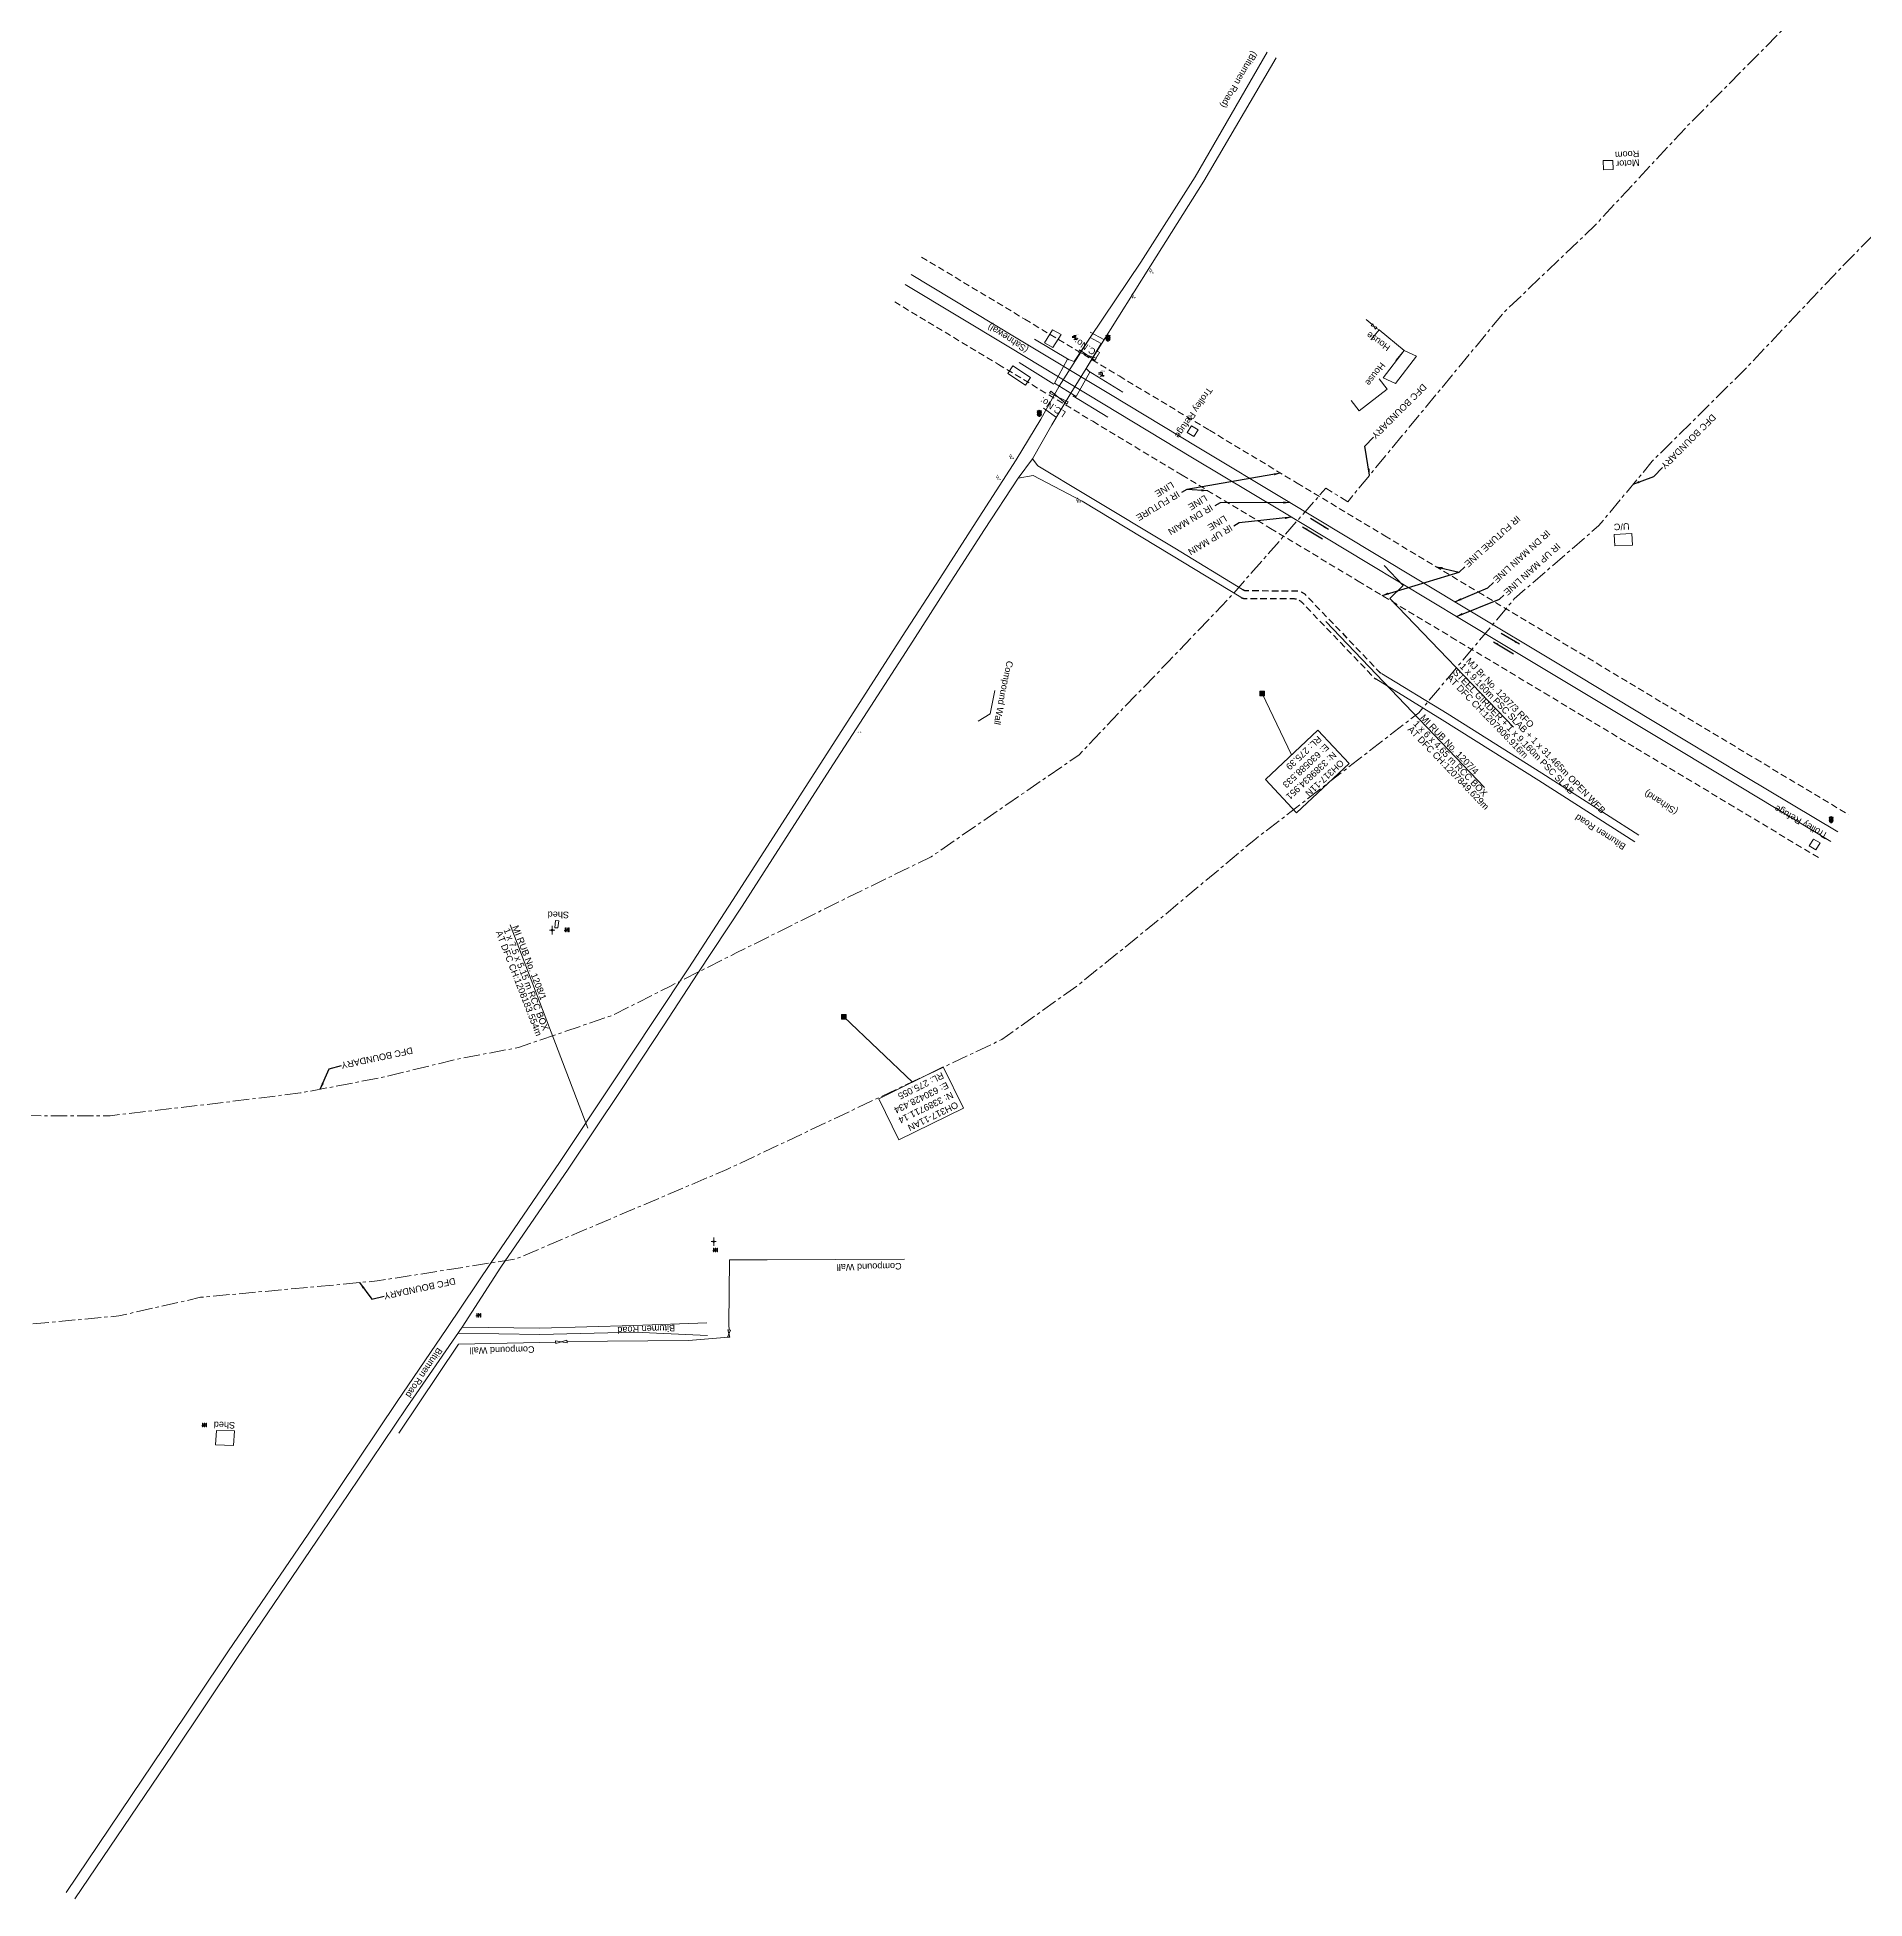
# Model space of a CAD drawing. Header units: metres. Extents: x 628572 to 633121, y 3388024 to 3391117.
# Drawn here: x 630120 to 630819, y 3389374 to 3390086 of the extents above; entities that cross this region are included whole.
import ezdxf
from ezdxf.enums import TextEntityAlignment as Align

# ---------------------------------------------------------------- set-up
doc = ezdxf.new("R2010")
doc.units = ezdxf.units.M
doc.header["$MEASUREMENT"] = 0
doc.linetypes.add('CENTER', pattern=[2, 1.25, -0.25, 0.25, -0.25])
doc.linetypes.add('DASHED', pattern=[0.75, 0.5, -0.25])
for name, color, linetype, lineweight in [('Arch', 7, 'Continuous', 0), ('Bench_Mark', 7, 'Continuous', 0), ('Bore', 8, 'Continuous', 0), ('BRIDGE DETAILS PLAN', 1, 'Continuous', 0), ('BUILDING_UNDER_CONS', 251, 'Continuous', 0), ('COMMERCIAL_BLD_PUC', 251, 'Continuous', 0), ('COMPOUND_WALL', 8, 'Continuous', 0), ('DFCC BOUNDARY', 6, 'CENTER', 0), ('Existing IR Track', 143, 'Continuous', 0), ('flow direction', 7, 'Continuous', 0), ('Gate', 251, 'Continuous', 0), ('GOVT_BUILDING', 251, 'Continuous', 0), ('Grill', 251, 'Continuous', 0), ('Pavers', 7, 'Continuous', 0), ('RESIDENTIAL_BL_PUC', 251, 'Continuous', 0), ('Shed', 251, 'Continuous', 0), ('SIGN_BOARD', 251, 'Continuous', 0), ('SIGNAL_POST', 251, 'Continuous', 0), ('Subroad Edge', 34, 'Continuous', 0), ('Tap', 8, 'Continuous', 0), ('Text', 251, 'Continuous', 0), ('TOPOSTYLEREMARK', 251, 'Continuous', 0), ('Transformer', 251, 'Continuous', 0), ('TREE_0_TO_300', 74, 'Continuous', 0), ('TROLLEY_STAND', 7, 'Continuous', 0)]:
    doc.layers.add(name, color=color, linetype=linetype, lineweight=lineweight)
doc.layers.add('PROPOSED ROAD', color=10, linetype='DASHED')
doc.styles.add('notes', font='romans.shx', dxfattribs={"height": 2})
doc.styles.get("Standard").update_dxf_attribs({"font": 'arial.ttf'})
doc.styles.add('Text', font='arial.ttf', dxfattribs={"height": 2})
doc.dimstyles.new('ISO-25', dxfattribs={"dimtxt": 2.5, "dimasz": 2.5, "dimexe": 1.25, "dimexo": 0.625, "dimtad": 1, "dimtxsty": 'Standard', "dimcen": 2.5, "dimadec": 0, "dimazin": 0, "dimtfac": 1, "dimtmove": 0, "dimatfit": 3, "dimfxl": 1, "dimarcsym": 0})

# ---------------------------------------------------------------- blocks, each defined once
blk = doc.blocks.new('BORE')
at = {"ltscale": 0.5}
for q in [(-0.99, 0), (0, 1.64), (0.99, 0), (0, -1.64)]:
    blk.add_line((0, 0), q, dxfattribs=at)
blk.add_circle((0, 0), 0.328, dxfattribs=at)
blk = doc.blocks.new('SIG')
for color, points in [(1, [(-0.22, 0.42, 0.180295), (-0.01, 0.33, -0.00255), (0.01, 0.33, -0.00255), (0.02, 0.33, 0.180295), (0.23, 0.42, -0.002654), (0.25, 0.44, 0.184495), (0.33, 0.65, 1.000001), (-0.32, 0.65, 0.184495), (-0.24, 0.44, -0.002654)]), (2, [(0.23, -0.23, -0.002654), (0.25, -0.21, 0.184495), (0.33, 0.01, 1.000001), (-0.32, 0.01, 0.184495), (-0.24, -0.21, -0.002654), (-0.22, -0.23, 0.180295), (-0.01, -0.32, -0.00255), (0.01, -0.32, -0.00255), (0.02, -0.32, 0.180295)]), (3, [(0.23, -0.88, -0.002654), (0.25, -0.86, 0.184495), (0.33, -0.64, 1.000001), (-0.32, -0.64, 0.184495), (-0.24, -0.86, -0.002654), (-0.22, -0.88, 0.395599)])]:
    blk.add_hatch(color=color).paths.add_polyline_path(points)
for p, q in [((-0.31, 0.98), (-0.32, -0.9)), ((0.33, -0.9), (0.32, 0.98))]:
    blk.add_line(p, q)
at = {"flags": 128}
for points in [[(-0.31, 0.98), (-0.81, 0.98, 0.198758), (-0.42, 0.41, 0.003814), (-0.31, 0.39)], [(-0.31, 0.33), (-0.81, 0.33, 0.198758), (-0.42, -0.23, 0.003727), (-0.32, -0.26)], [(0.32, 0.98), (0.82, 0.98, -0.198758), (0.44, 0.41, -0.003814), (0.32, 0.39)], [(0.32, 0.33), (0.82, 0.33, -0.198758), (0.44, -0.23, -0.003727), (0.33, -0.26)], [(-0.32, -0.32), (-0.81, -0.32, 0.198758), (-0.42, -0.88, 0.003639), (-0.32, -0.9)], [(0.33, -0.32), (0.82, -0.32, -0.198758), (0.44, -0.88, -0.003639), (0.33, -0.9)]]:
    blk.add_lwpolyline(points, format="xyb", dxfattribs=at)
for centre, radius, start, end in [((0.01, 0.91), 0.324, 12.40488, 167.59512), ((0.01, 0.81), 0.357, 27.75781, 152.24219), ((0.01, -0.9), 0.324, 181.45715, 358.54285)]:
    blk.add_arc(centre, radius, start, end)
blk = doc.blocks.new('TAP')
at = {"layer": 'Tap', "color": 8}
for p, q in [((-0.32, 0), (0.32, 0)), ((-1.01, -0.33), (0.24, -0.33)), ((-1.01, -0.75), (-0.18, -0.75)), ((-0.37, -0.12), (-0.37, -0.05)), ((-0.1, -0.17), (-0.32, -0.17)), ((-0.05, -0.22), (-0.05, -0.33)), ((0.03, -0.95), (0.03, -1.32)), ((0.03, -1.32), (0.45, -1.32)), ((0.05, -0.22), (0.05, -0.33)), ((0.1, -0.17), (0.32, -0.17)), ((0.37, -0.12), (0.37, -0.05)), ((0.45, -0.54), (0.45, -1.32))]:
    blk.add_line(p, q, dxfattribs=at)
at = {"layer": 'Tap', "color": 8, "linetype": 'DASHED'}
for p, q in [((-0.37, -1.72), (0.03, -1.32)), ((0.24, -1.32), (0.24, -1.72)), ((0.85, -1.72), (0.45, -1.32))]:
    blk.add_line(p, q, dxfattribs=at)
at = {"layer": 'Tap', "color": 8}
for centre, radius, start, end in [((-0.32, -0.05), 0.0499, 90, 180), ((0.32, -0.05), 0.0499, 0, 90), ((-0.32, -0.12), 0.0499, 180, 270), ((-0.18, -0.95), 0.208, 0, 90), ((-0.1, -0.22), 0.0499, 0, 90), ((0.1, -0.22), 0.0499, 90, 180), ((0.24, -0.54), 0.208, 0, 90), ((0.32, -0.12), 0.0499, 270, 0)]:
    blk.add_arc(centre, radius, start, end, dxfattribs=at)
at = {"layer": 'Tap', "color": 8, "ltscale": 5, "style": 'notes'}
blk.add_text('TAP', height=0.25, rotation=180, dxfattribs=at).set_placement((1.12, -1.15, -147.73))
blk = doc.blocks.new('TRF_1')
blk.add_hatch(color=256).paths.add_polyline_path([(0.22, -0.04), (0.38, 0.42), (-0.98, -0.29), (0.02, 0.04), (-0.18, -0.39), (0.98, 0.09)])
for p, q in [((-0.69, 0.72), (-0.69, -0.72)), ((-0.52, 0.72), (-0.69, 0.72)), ((-0.52, -0.72), (-0.52, 0.72)), ((0, 0.72), (0, -0.72)), ((0.17, 0.72), (0, 0.72)), ((0.17, -0.72), (0.17, 0.72)), ((0.7, 0.72), (0.7, -0.72)), ((0.87, 0.72), (0.7, 0.72)), ((0.87, -0.72), (0.87, 0.72)), ((-0.69, -0.72), (-0.52, -0.72)), ((0, -0.72), (0.17, -0.72)), ((0.7, -0.72), (0.87, -0.72))]:
    blk.add_line(p, q)
at = {"flags": 128}
blk.add_lwpolyline([(0.22, -0.04), (0.38, 0.42), (-0.98, -0.29), (0.02, 0.04), (-0.18, -0.39), (0.98, 0.09), (0.22, -0.04)], close=True, dxfattribs=at)
blk = doc.blocks.new('TSB')
at = {"const_width": 0.132, "flags": 128}
blk.add_lwpolyline([(-0.51, 0.84), (0.54, 0.84), (0, 1.85), (-0.51, 0.84)], close=True, dxfattribs=at)
at = {"const_width": 0.142, "flags": 128}
blk.add_lwpolyline([(0, 0.84), (0, 0)], dxfattribs=at)
blk = doc.blocks.new('UT1')
at = {"color": 62}
for p, q in [((0, 0.05), (0.01, 0.04)), ((0, 0.05), (0.01, 0.04)), ((0, 0.04), (0.01, 0.03)), ((0, 0.04), (0.01, 0.03)), ((0, 0.03), (0.01, 0.03)), ((0, 0.02), (0, 0.03)), ((0, 0.03), (0.01, 0.03)), ((0, 0.02), (0, 0.03)), ((0, 0.01), (0.01, 0.03)), ((0, 0.01), (0.01, 0.03)), ((0, 0.03), (0, 0.02)), ((0, 0.02), (0, 0.02)), ((0, 0.01), (0, 0.02)), ((0, 0.02), (0, 0.02)), ((0, 0.01), (0, 0.02)), ((0, 0.02), (0.01, 0.02)), ((0, 0.01), (0, 0.01)), ((0, 0), (0, 0.01)), ((0, 0.01), (0, 0.01)), ((0, 0), (0, 0.01)), ((0, 0), (0, 0.01)), ((0, 0), (0, 0.01)), ((0, 0.01), (0, 0.01)), ((0, 0.01), (0, 0.01)), ((0, 0), (0, 0)), ((0, 0), (0, 0)), ((0, 0), (0, 0)), ((0, 0), (0, 0)), ((0, 0), (0, 0)), ((0.01, 0.06), (0.01, 0.05)), ((0.01, 0.06), (0.01, 0.05)), ((0.01, 0.05), (0.02, 0.05)), ((0.01, 0.04), (0.01, 0.05)), ((0.01, 0.05), (0.02, 0.05)), ((0.01, 0.04), (0.01, 0.05)), ((0.01, 0.04), (0.02, 0.05)), ((0.01, 0.04), (0.02, 0.05)), ((0.01, 0.04), (0.02, 0.05)), ((0.01, 0.04), (0.02, 0.05)), ((0.01, 0.04), (0.01, 0.04)), ((0.01, 0.03), (0.01, 0.04)), ((0.01, 0.04), (0.01, 0.04)), ((0.01, 0.03), (0.01, 0.04)), ((0.01, 0.04), (0.01, 0.04)), ((0.01, 0.03), (0.01, 0.04)), ((0.01, 0.04), (0.01, 0.04)), ((0.01, 0.03), (0.01, 0.04)), ((0.01, 0.03), (0.02, 0.03)), ((0.02, 0.07), (0.02, 0.06)), ((0.02, 0.07), (0.02, 0.06)), ((0.02, 0.06), (0.03, 0.06)), ((0.02, 0.05), (0.02, 0.06)), ((0.02, 0.06), (0.03, 0.06)), ((0.02, 0.05), (0.02, 0.06)), ((0.02, 0.06), (0.03, 0.06)), ((0.02, 0.05), (0.02, 0.06)), ((0.02, 0.06), (0.03, 0.06)), ((0.02, 0.05), (0.02, 0.06)), ((0.02, 0.06), (0.03, 0.06)), ((0.02, 0.05), (0.03, 0.05)), ((0.02, 0.05), (0.03, 0.05)), ((0.03, 0.07), (0.04, 0.07)), ((0.03, 0.06), (0.03, 0.07)), ((0.03, 0.07), (0.04, 0.07)), ((0.03, 0.06), (0.03, 0.07)), ((0.03, 0.06), (0.04, 0.07)), ((0.03, 0.06), (0.04, 0.07)), ((0.04, 0.07), (0.03, 0.07)), ((0.03, 0.07), (0.04, 0.07))]:
    blk.add_line(p, q, dxfattribs=at)
for centre, radius, start, end in [((0.05, 0.02), 0.0565, 156.39645, 170.91207), ((0.01, 0.03), 0.0177, 170.91207, 198.47591), ((0.09, -0.02), 0.112, 130.18076, 137.31178), ((0.03, 0.03), 0.0328, 137.31178, 156.39645), ((-0.06, 0.07), 0.0876, 312.76318, 321.38908), ((0.03, 0.03), 0.0376, 198.47591, 217.27779), ((0.05, 0.03), 0.0466, 119.13439, 130.18076), ((-0.14, 0.09), 0.165, 337.63698, 342.49452), ((-0.01, 0.03), 0.0248, 321.38908, 337.63698), ((0.05, 0.01), 0.064, 111.32684, 114.04608), ((0.03, 0.05), 0.0183, 114.04608, 119.13439), ((1.93, -0.89), 2.13, 153.62297, 153.84611), ((0.07, 0.02), 0.052, 153.84611, 162.49452), ((1.06, -0.47), 1.16, 152.51452, 152.74201), ((0.14, 0), 0.129, 152.74201, 153.42581), ((2.47, -1.16), 2.73, 153.42581, 153.62297)]:
    blk.add_arc(centre, radius, start, end, dxfattribs=at)
at = {"color": 1, "style": 'notes'}
blk.add_text('UT1', height=0.00984, rotation=30, dxfattribs=at).set_placement((0.01, 0))
blk = doc.blocks.new('GT')
at = {"layer": 'Gate'}
for p, q in [((-0.5, -0.5), (-0.5, 0.5)), ((-0.5, 0.5), (0.5, -0.5)), ((0.5, 0.5), (0.5, -0.5))]:
    blk.add_line(p, q, dxfattribs=at)
at = {"layer": 'Gate', "flags": 128}
blk.add_lwpolyline([(0.5, 0.5), (-0.5, -0.5)], dxfattribs=at)
blk = doc.blocks.new('BM')
blk.add_hatch(color=256).paths.add_polyline_path([(-0.88, -0.88), (-0.88, 0.88), (0.88, 0.88), (0.88, -0.88)])
for p, q in [((0.88, 0.88), (-0.88, 0.88)), ((-0.88, 0.88), (-0.88, -0.88)), ((0.88, -0.88), (0.88, 0.88)), ((-0.88, -0.88), (0.88, -0.88))]:
    blk.add_line(p, q)

msp = doc.modelspace()

# ---------------------------------------------------------------- linework, layer by layer
at = {"layer": 'Arch', "linetype": 'Continuous', "flags": 128}
for points in [[(630522.72, 3389973.26), (630527.91, 3389970.39)], [(630504.81, 3389944.08), (630509.82, 3389940.6)]]:
    msp.add_lwpolyline(points, dxfattribs=at)
at = {"layer": 'BRIDGE DETAILS PLAN', "color": 10, "lineweight": 13, "flags": 128}
for points in [[(630684.74, 3389822.06), (630637.4, 3389871.32), (630642.51, 3389876.22), (630635.22, 3389883.84)], [(630673.67, 3389798.89), (630612.86, 3389862.45)], [(630330.47, 3389668.53), (630300.68, 3389746.36)]]:
    msp.add_lwpolyline(points, dxfattribs=at)
at = {"layer": 'BUILDING_UNDER_CONS', "linetype": 'Continuous', "flags": 128}
msp.add_lwpolyline([(630723.55, 3389891.36), (630723.25, 3389895.79), (630730.06, 3389896.13), (630730.35, 3389891.71), (630723.55, 3389891.36)], close=True, dxfattribs=at)
at = {"layer": 'COMMERCIAL_BLD_PUC', "linetype": 'Continuous', "flags": 128}
msp.add_lwpolyline([(630719.04, 3390038.84), (630719.17, 3390035.32), (630722.95, 3390035.44), (630722.82, 3390038.96), (630719.04, 3390038.84)], close=True, dxfattribs=at)
at = {"layer": 'COMPOUND_WALL', "linetype": 'Continuous', "flags": 128}
for points in [[(630628.31, 3389978.03), (630630.63, 3389976.07)], [(630632.17, 3389974.72), (630633.33, 3389974.07)], [(630479.89, 3389824.33), (630484.43, 3389827.06), (630486.28, 3389836.06)], [(630384.49, 3389591.27), (630384.46, 3389593.41), (630384.71, 3389618.17), (630399.05, 3389618.11), (630451.66, 3389618.46)], [(630258.03, 3389551.81), (630280.96, 3389585.86), (630318.15, 3389586.62)], [(630322.44, 3389586.83), (630368.91, 3389587.3), (630384.34, 3389588.53)]]:
    msp.add_lwpolyline(points, dxfattribs=at)
at = {"layer": 'DFCC BOUNDARY', "ltscale": 5, "flags": 128}
for points in [[(632010.76, 3390041.44, 0.03442), (631982.04, 3390082.66), (631954.44, 3390118.08), (631922.85, 3390152.49), (631888.23, 3390186.42), (631850.33, 3390219.58), (631828.74, 3390233.56), (631812.94, 3390243.47), (631768.97, 3390270.7), (631744.72, 3390285.61), (631714.71, 3390306.96), (631715.71, 3390311.83), (631688.4, 3390315.25), (631652.85, 3390325.44), (631600.46, 3390339.24), (631546.82, 3390351.25), (631506.59, 3390357.48), (631456.87, 3390359.24), (631406.68, 3390355.99), (631355.79, 3390351.48), (631315.98, 3390344.52), (631272.46, 3390335.04), (631224.59, 3390318.86), (631179.85, 3390301.17), (631137.91, 3390281.13), (631096.41, 3390256.13), (631060.3, 3390228.67), (631020.83, 3390197.37), (630985.42, 3390169.36), (630916.1, 3390101.73), (630878.17, 3390064.55), (630840.45, 3390028.75), (630807.55, 3389995.17), (630773.62, 3389959.26), (630737.88, 3389923.8), (630717.31, 3389899.03), (630685.03, 3389871.14), (630648.51, 3389827.53), (630585.34, 3389778.7), (630551.08, 3389750.02), (630518.3, 3389723.41), (630488.86, 3389702.46), (630383.62, 3389652.7), (630303.04, 3389618.51), (630249.78, 3389610.06), (630182.21, 3389603.79), (630150.9, 3389596.66), (630085.52, 3389590.64), (630054.51, 3389591.94), (630017.49, 3389596.7), (629879.58, 3389628.87), (629848.68, 3389646.13), (629811.33, 3389654.54), (629780.73, 3389661.6), (629751.82, 3389677.8), (629651.6, 3389677.73), (629608.17, 3389733.18), (629531.39, 3389831.85), (629514.59, 3389854.15), (629500.66, 3389871.53), (629485.26, 3389891.81), (629454.85, 3389931.12), (629439.26, 3389950.83), (629420.8, 3389953.6), (629411.46, 3389971.87), (629399.77, 3389994.43), (629379.24, 3390039.87), (629370.66, 3390063.02), (629361.91, 3390086.65), (629349.8, 3390109.88), (629338.61, 3390130.98), (629327.07, 3390153.46), (629315.5, 3390175.4), (629306.68, 3390199.83), (629295.99, 3390221.33), (629286.54, 3390242.05), (629270.67, 3390277.99), (629259.84, 3390300.09), (629248.84, 3390323.81), (629238.2, 3390347.19), (629227.85, 3390370.37), (629217.99, 3390391.94), (629207.47, 3390414.78), (629177.02, 3390483.73), (629157.93, 3390529.57), (629148.13, 3390553.02), (629111.52, 3390617.22), (629091.99, 3390639.03), (629073.63, 3390659.38), (629057.11, 3390679.38), (629042.81, 3390701.36), (629027.13, 3390721.75), (628993.79, 3390758.76), (628993.79, 3390758.76), (628993.79, 3390758.76), (628955.39, 3390792.72)], [(629394.25, 3390175.92), (629457.77, 3390047.51), (629466.23, 3390030.48), (629473.53, 3390016.06), (629478.46, 3390006.59), (629483.5, 3389997.17), (629484.76, 3389994.88, 0.023624), (629518.59, 3389939.64), (629527.73, 3389934.76), (629560.21, 3389908.64), (629570.27, 3389894.1), (629579.92, 3389880.19), (629595.44, 3389859.88), (629611.25, 3389840.98), (629664.46, 3389803.46), (629716.69, 3389778.11), (629738.02, 3389764.9), (629759.47, 3389752.07), (629803.74, 3389747.6), (629806.32, 3389730.4), (629825.88, 3389723.99), (629850.64, 3389722.48), (629850.69, 3389716.15), (629882.34, 3389710.69), (629917.07, 3389700.16), (629984.16, 3389683.4), (630017.06, 3389678.97), (630052.02, 3389673.34), (630147.57, 3389673.31), (630183.85, 3389677.5), (630220.42, 3389682.01), (630250.92, 3389687.78), (630280.24, 3389694.88), (630303.94, 3389699.43), (630340.02, 3389711.79), (630361.76, 3389722.79), (630387.26, 3389735.63), (630426.71, 3389755.26), (630461.83, 3389772.4), (630491.56, 3389792.94), (630518.45, 3389811.39), (630535.97, 3389829.88), (630552.73, 3389847.17), (630576.32, 3389871.84), (630612.94, 3389913.48), (630621.29, 3389908.31), (630681.08, 3389980.77), (630716.1, 3390014.24), (630751.16, 3390051.99), (630789.28, 3390090.5), (630824.63, 3390124.79), (630859.15, 3390158.33), (630894.43, 3390194.62), (630934.17, 3390231.02), (630972.84, 3390261.26), (631011.2, 3390291.9), (631058.36, 3390326.21), (631103.28, 3390352.42), (631151.06, 3390376.07)]]:
    msp.add_lwpolyline(points, format="xyb", dxfattribs=at)
at = {"layer": 'Existing IR Track', "color": 190, "linetype": 'DASHED', "ltscale": 5}
for points in [[(630458.18, 3390001.93), (630497.74, 3389978.13), (630533.82, 3389956.43), (630568.35, 3389935.65), (630601.94, 3389915.43), (630635.52, 3389895.22), (630671.37, 3389873.65), (630706.79, 3389852.39), (630741.81, 3389831.3), (630777.47, 3389809.86), (630812.84, 3389788.62)], [(630447.88, 3389984.78), (630487.57, 3389960.85), (630523.7, 3389939.07), (630557.89, 3389918.45), (630591.75, 3389898.1), (630625.28, 3389877.93), (630660.87, 3389856.51), (630696.53, 3389835.13), (630731.59, 3389814.04), (630767.16, 3389792.72), (630802.23, 3389771.62)]]:
    msp.add_lwpolyline(points, dxfattribs=at)
at = {"layer": 'Existing IR Track'}
for points in [[(630451.91, 3389991.46), (630491.6, 3389967.53), (630527.73, 3389945.75), (630561.91, 3389925.14), (630595.76, 3389904.79), (630629.3, 3389884.61), (630664.89, 3389863.19), (630700.54, 3389841.82), (630735.61, 3389820.73), (630771.18, 3389799.41), (630806.25, 3389778.31)], [(630454.16, 3389995.25), (630493.72, 3389971.45), (630529.8, 3389949.75), (630564.33, 3389928.97), (630597.92, 3389908.75), (630631.5, 3389888.54), (630667.35, 3389866.97), (630702.77, 3389845.7), (630737.79, 3389824.61), (630773.45, 3389803.17), (630808.83, 3389781.93)]]:
    msp.add_lwpolyline(points, dxfattribs=at)
at = {"layer": 'GOVT_BUILDING', "linetype": 'Continuous', "flags": 128}
for points in [[(630505.25, 3389969.07), (630508.48, 3389967.28), (630511.57, 3389972.27), (630508.33, 3389974.07), (630505.25, 3389969.07)], [(630493.17, 3389960.3), (630499.91, 3389955.87), (630497.97, 3389952.93), (630491.2, 3389957.39), (630493.17, 3389960.3)]]:
    msp.add_lwpolyline(points, close=True, dxfattribs=at)
at = {"layer": 'Grill', "linetype": 'Continuous', "flags": 128}
for points in [[(630501.41, 3389970.48), (630514.69, 3389962.63)], [(630508.76, 3389953.33), (630495.54, 3389961.65)], [(630521.9, 3389958.38), (630535.26, 3389950.23)], [(630516.12, 3389948.77), (630529.52, 3389940.71)]]:
    msp.add_lwpolyline(points, dxfattribs=at)
at = {"layer": 'Pavers', "linetype": 'Continuous', "flags": 128}
msp.add_lwpolyline([(630509.05, 3389953.73), (630514.03, 3389962.9), (630516.54, 3389961.95), (630522.77, 3389971.19), (630526.93, 3389968.88), (630521.16, 3389959.3), (630522.55, 3389957.84), (630517.36, 3389948.53), (630509.05, 3389953.73)], dxfattribs=at)
at = {"layer": 'PROPOSED ROAD', "ltscale": 5, "flags": 128}
for points in [[(630581.07, 3389874.71, 0.137509), (630582.63, 3389874.27), (630601.53, 3389874.24, -0.204192), (630605.13, 3389872.69), (630633.21, 3389843.35, 0.065719), (630634.23, 3389842.53)], [(630580.41, 3389871.71, 0.136532), (630581.96, 3389871.27), (630600.25, 3389871.24, -0.204192), (630603.85, 3389869.7), (630631.05, 3389841.27, 0.064606), (630632.05, 3389840.46)]]:
    msp.add_lwpolyline(points, format="xyb", dxfattribs=at)
at = {"layer": 'RESIDENTIAL_BL_PUC', "linetype": 'Continuous', "flags": 128}
for points in [[(630630.14, 3389970.23), (630633.33, 3389974.07), (630642.86, 3389966.17), (630639.67, 3389962.32)], [(630633.31, 3389955.29), (630636.37, 3389951.34), (630625.67, 3389943.05), (630622.6, 3389947)]]:
    msp.add_lwpolyline(points, dxfattribs=at)
msp.add_lwpolyline([(630639.61, 3389953.6), (630647.6, 3389964.07), (630642.86, 3389966.17), (630634.84, 3389955.66), (630639.61, 3389953.6)], close=True, dxfattribs=at)
at = {"layer": 'Shed', "linetype": 'Continuous', "flags": 128}
for points in [[(630317.78, 3389745.25), (630318.94, 3389745.21), (630319.28, 3389747.93), (630318.11, 3389747.97), (630317.78, 3389745.25)], [(630187.95, 3389547.3), (630188.33, 3389552.85), (630195.18, 3389552.69), (630194.79, 3389547.14), (630187.95, 3389547.3)]]:
    msp.add_lwpolyline(points, close=True, dxfattribs=at)
at = {"layer": 'Subroad Edge', "linetype": 'Continuous', "flags": 128}
for points in [[(630130.82, 3389376.04), (630168.2, 3389431.53), (630192.91, 3389468.48), (630223.36, 3389513.15), (630235.41, 3389530.98), (630257.49, 3389563.9), (630276.47, 3389591.84), (630293.65, 3389617.53), (630319.54, 3389655.35), (630339.93, 3389685.88), (630355.89, 3389710.08), (630369.05, 3389729.88), (630385.75, 3389755.62), (630403.8, 3389783.66), (630419.33, 3389807.82), (630433.36, 3389829.64), (630450.79, 3389856.75), (630465.15, 3389878.89), (630479.05, 3389900.65), (630494.33, 3389924.31), (630503.79, 3389939.88), (630510.88, 3389952.49), (630522.77, 3389971.19), (630542.1, 3390000.04), (630562.92, 3390032.66), (630590.51, 3390080.35)], [(630134.14, 3389373.6), (630171.56, 3389428.88), (630196.36, 3389465.93), (630226.52, 3389510.41), (630238.72, 3389528.28), (630261.01, 3389561.47), (630282.31, 3389592.33), (630297.15, 3389615.33), (630322.94, 3389652.8), (630343.27, 3389683.33), (630359.39, 3389707.69), (630372.54, 3389727.83), (630389.51, 3389753.56), (630407.5, 3389781.51), (630423.01, 3389805.75), (630437.33, 3389827.91), (630454.77, 3389854.94), (630468.33, 3389876.1), (630482.26, 3389897.69), (630495.2, 3389917.31), (630500.69, 3389924.71), (630508.08, 3389937.73), (630515.29, 3389949.84), (630527, 3389968.73), (630545.82, 3389998.55), (630566.19, 3390030.93), (630593.89, 3390078.25)], [(630500.69, 3389924.71), (630502.72, 3389922.09), (630520.94, 3389911.02), (630555.14, 3389890.55), (630581.07, 3389874.71)], [(630495.2, 3389917.31), (630500.87, 3389918.38), (630519.68, 3389908.47), (630553.82, 3389887.81), (630580.41, 3389871.71)], [(630632.05, 3389840.46), (630657.49, 3389824.88), (630694.38, 3389801.56), (630731.14, 3389778.08)], [(630634.23, 3389842.53), (630659.4, 3389827.27), (630695.62, 3389804.41), (630732.7, 3389780.65)], [(630280.7, 3389590.08), (630312.08, 3389589.62), (630348.42, 3389590.4), (630376.18, 3389589.15)], [(630376.01, 3389594.09), (630348.08, 3389593), (630312.02, 3389592.01), (630282.31, 3389592.33)]]:
    msp.add_lwpolyline(points, dxfattribs=at)
at = {"layer": 'TOPOSTYLEREMARK'}
for p, q in [((630599.82, 3389811.47), (630588.53, 3389834.95)), ((630454.71, 3389686.14), (630428.43, 3389711.14))]:
    msp.add_line(p, q, dxfattribs=at)
at = {"layer": 'TOPOSTYLEREMARK', "linetype": 'Continuous', "flags": 128}
for points in [[(630609.85, 3389820.91), (630621.81, 3389808.13), (630601.74, 3389789.26), (630589.78, 3389802.04), (630609.85, 3389820.91)], [(630466.49, 3389691.95), (630474.19, 3389676.24), (630449.48, 3389664.06), (630441.78, 3389679.77), (630466.49, 3389691.95)]]:
    msp.add_lwpolyline(points, close=True, dxfattribs=at)
at = {"layer": 'TROLLEY_STAND', "linetype": 'Continuous', "flags": 128}
for points in [[(630562.34, 3389933.27), (630564, 3389935.87), (630561.47, 3389937.37), (630559.81, 3389934.76), (630562.34, 3389933.27)], [(630800.44, 3389775.09), (630802.1, 3389777.69), (630799.57, 3389779.19), (630797.91, 3389776.58), (630800.44, 3389775.09)]]:
    msp.add_lwpolyline(points, close=True, dxfattribs=at)

# ---------------------------------------------------------------- block references
at = {"layer": 'Bench_Mark'}
for p in [(630588.53, 3389834.95), (630428.43, 3389711.14)]:
    msp.add_blockref('BM', p, dxfattribs=at)
at = {"layer": 'Bore', "linetype": 'Continuous'}
for p in [(630316.76, 3389744.29), (630378.62, 3389625.1)]:
    msp.add_blockref('BORE', p, dxfattribs=at)
at = {"layer": 'Gate', "linetype": 'Continuous'}
for p, xscale, zscale, rotation in [((630631.39, 3389975.38), 2.042963534232191, 1.429322753695676, 320), ((630521.59, 3389964.39), 7.100024295530776, 2.664587077866058, 333.9999999999999), ((630510.72, 3389948.16), 7.768307408986781, 2.787168349595478, 328), ((630384.42, 3389589.91), 2.732956274623299, 1.653165531525292, 86.99999999999997), ((630320.31, 3389586.74), 4.328517760147325, 2.080509014675814, 3)]:
    msp.add_blockref('GT', p, dxfattribs=dict(at, xscale=xscale, zscale=zscale, rotation=rotation))
at = {"layer": 'SIGN_BOARD', "linetype": 'Continuous'}
for p in [(630545.88, 3389995.75), (630538.83, 3389986.12), (630492.28, 3389924.68), (630487.23, 3389916.65), (630517.92, 3389907.94)]:
    msp.add_blockref('TSB', p, dxfattribs=at)
at = {"layer": 'SIGNAL_POST', "linetype": 'Continuous'}
for p in [(630529.49, 3389970.94), (630503.23, 3389942.1), (630806.32, 3389786.58)]:
    msp.add_blockref('SIG', p, dxfattribs=at)
at = {"layer": 'Tap', "linetype": 'Continuous'}
for p in [(630516.81, 3389971.92), (630526.92, 3389957.9)]:
    msp.add_blockref('TAP', p, dxfattribs=at)
at = {"layer": 'Transformer', "linetype": 'Continuous'}
for p in [(630322.39, 3389744.46), (630379.2, 3389621.92), (630288.6, 3389596.94), (630183.61, 3389554.91)]:
    msp.add_blockref('TRF_1', p, dxfattribs=at)
at = {"layer": 'TREE_0_TO_300', "linetype": 'Continuous'}
msp.add_blockref('UT1', (630433.79, 3389819.82), dxfattribs=at)

# ---------------------------------------------------------------- texts
at = {"layer": 'BRIDGE DETAILS PLAN', "color": 10}
for s, rotation, p in [('1 x 9.160m PSC SLAB + 1 x 31.465m OPEN WEB', 314.02979, (630663.97, 3389845.03)), ('MJ Br No. 1207/3 RFO', 314.02979, (630666.35, 3389847.08)), ('AT DFC CH:1207806.916m', 314.02979, (630658.97, 3389840.7)), ('STEEL GIRDER + 1 x 9.160m PSC SLAB', 314.02979, (630661.34, 3389842.76)), ('MI RUB No. 1207/4', 314.02979, (630648.84, 3389825.45)), ('AT DFC CH:1207849.629m', 314.02979, (630644.05, 3389820.99)), ('1 x 6 x 4.65 m RCC BOX', 314.02979, (630646.21, 3389823.17)), ('AT DFC CH:1208183.554m', 291.23563, (630295.14, 3389743.51)), ('1 x 7.5 x 5.15 m RCC BOX', 291.23563, (630298.13, 3389744.49)), ('MI RUB No. 1208/1', 291.23563, (630301.44, 3389745.56))]:
    msp.add_text(s, height=2.5, rotation=rotation, dxfattribs=at).set_placement(p)
at = {"layer": 'DFCC BOUNDARY', "linetype": 'Continuous', "ltscale": 5}
for rotation, p in [(224.9037, (630631.1, 3389933.04)), (224.9037, (630741.82, 3389921.43)), (192.08662, (630236.09, 3389692.47)), (192.08662, (630252.44, 3389604.21))]:
    msp.add_text('DFC BOUNDARY', height=2.5, rotation=rotation, dxfattribs=at).set_placement(p, align=Align.MIDDLE_RIGHT)
at = {"layer": 'Existing IR Track', "color": 190, "linetype": 'DASHED', "ltscale": 5}
msp.add_text('IR FUTURE LINE', height=2.5, rotation=222.2195, dxfattribs=at).set_placement((630666.56, 3389883.95), align=Align.MIDDLE_RIGHT)
at = {"layer": 'Existing IR Track', "color": 7, "lineweight": 0}
for s, p in [('IR DN MAIN LINE', (630677.54, 3389877.97)), ('IR UP MAIN LINE', (630681.6, 3389873.13))]:
    msp.add_text(s, height=2.5, rotation=222.2195, dxfattribs=at).set_placement(p, align=Align.MIDDLE_RIGHT)
at = {"layer": 'Existing IR Track', "color": 190, "ltscale": 5, "insert": (630557.28, 3389910.39), "char_height": 2.5, "width": 25.0965, "attachment_point": 1, "rotation": 211}
msp.add_mtext('IR FUTURE LINE', dxfattribs=at)
at = {"layer": 'Existing IR Track', "color": 7, "char_height": 2.5, "width": 25.0965, "attachment_point": 1, "rotation": 211}
for s, insert in [('IR DN MAIN LINE', (630570, 3389905.29)), ('IR UP MAIN LINE', (630577.48, 3389897.51))]:
    msp.add_mtext(s, dxfattribs=dict(at, insert=insert))
at = {"layer": 'SIGN_BOARD'}
for p in [(630545.88, 3389995.75), (630538.83, 3389986.12), (630492.28, 3389924.68), (630487.23, 3389916.65), (630517.92, 3389907.94)]:
    msp.add_text('TSB', height=0.5, dxfattribs=at).set_placement(p)
at = {"layer": 'Subroad Edge', "linetype": 'Continuous', "style": 'Text'}
for s, rotation, p in [('(Bitumen Road)', 239.65886, (630584.8, 3390081.01)), ('Bitumen Road', 147.42182, (630727.97, 3389776.98)), ('Bitumen Road', 182.25349, (630363.79, 3389593.31)), ('Bitumen Road', 235.90792, (630272.93, 3389584.75))]:
    msp.add_text(s, height=2.5, rotation=rotation, dxfattribs=at).set_placement(p)
at = {"layer": 'Tap'}
for p in [(630516.81, 3389971.92), (630526.92, 3389957.9)]:
    msp.add_text('TAP', height=0.5, dxfattribs=at).set_placement(p)
at = {"layer": 'Text', "style": 'Text'}
for s, rotation, p in [('Room', 183.38385, (630732.82, 3390042.75)), ('Motor', 183.38385, (630732.9, 3390039.32)), ('(Sahnewal)', 147.42182, (630499.35, 3389967.15)), ('LC.No:', 146.67615, (630526.77, 3389965.26)), ('LC.No:', 146.67615, (630513.66, 3389942.55)), ('Trolley Refuge', 235.80082, (630567.69, 3389952.39)), ('(Sirhand)', 147.42182, (630747.89, 3389790.36)), ('Trolley Refuge', 151.07822, (630805.31, 3389781.27))]:
    msp.add_text(s, height=2.5, rotation=rotation, dxfattribs=at).set_placement(p)
at = {"layer": 'Text'}
for s, rotation, p in [('House', 145.14184, (630637.84, 3389967.79)), ('House', 232.65074, (630633.92, 3389961.9)), ('U/C', 182.91011, (630729.09, 3389900.16)), ('Compound Wall', 258.3696, (630490.81, 3389847.58)), ('Compound Wall', 181.16141, (630450.53, 3389616.98)), ('Compound Wall', 181.16141, (630310.02, 3389585.09))]:
    msp.add_text(s, height=2.5, rotation=rotation, dxfattribs=at).set_placement(p)
at = {"layer": 'Text', "style": 'Text'}
for rotation, p in [(179.4736, (630319.13, 3389750.18)), (178.69268, (630191.33, 3389554.9))]:
    msp.add_text('Shed', height=2.5, rotation=rotation, dxfattribs=at).set_placement(p, align=Align.MIDDLE_CENTER)
at = {"layer": 'TOPOSTYLEREMARK', "linetype": 'Continuous', "char_height": 2.5, "width": 30.1336, "attachment_point": 2}
for s, insert, rotation in [('\\pxql;OH317-11N\\PN: 3389834.951\\PE: 630588.533\\PRL: 275.39', (630609.12, 3389797.66), 223.11326), ('\\pxql;OH317-11AN\\PN: 3389711.14\\PE: 630428.434\\PRL: 275.055', (630458.99, 3389669.93), 206.11408)]:
    msp.add_mtext(s, dxfattribs=dict(at, insert=insert, rotation=rotation))
at = {"layer": 'TREE_0_TO_300'}
msp.add_text('UT1', height=0.5, dxfattribs=at).set_placement((630433.79, 3389819.82))

# ---------------------------------------------------------------- leaders
at = {"layer": 'DFCC BOUNDARY', "linetype": 'Continuous', "lineweight": 0, "ltscale": 5}
for points in [[(630629.66, 3389918.46), (630627.8, 3389929.52), (630631.1, 3389933.04)], [(630730.57, 3389915), (630738.52, 3389917.91), (630741.82, 3389921.43)], [(630228.04, 3389683.45), (630231.41, 3389691.3), (630236.09, 3389692.47)], [(630243.06, 3389609.44), (630247.76, 3389603.04), (630252.44, 3389604.21)]]:
    msp.add_leader(points, dimstyle='ISO-25', override={"dimtxt": 3, "dimtad": 0, "dimdec": 3, "dimzin": 2, "dimtdec": 3}, dxfattribs=at)
at = {"layer": 'Existing IR Track', "color": 190, "ltscale": 5}
for points in [[(630595.62, 3389919.24), (630559.71, 3389913.01), (630557.68, 3389911.79)], [(630567.78, 3389912.51), (630559.71, 3389913.01), (630557.68, 3389911.79)], [(630634.43, 3389872.42), (630663.97, 3389881.37), (630666.1, 3389883.41)], [(630655.11, 3389883.44), (630663.97, 3389881.37), (630666.1, 3389883.41)]]:
    msp.add_leader(points, dimstyle='ISO-25', override={"dimtxt": 3, "dimtad": 0}, dxfattribs=at)
at = {"layer": 'Existing IR Track', "color": 7, "lineweight": 0}
for points in [[(630599.19, 3389907.99), (630572.44, 3389907.91), (630570.4, 3389906.69)], [(630599.8, 3389902.36), (630579.77, 3389900.21), (630577.75, 3389898.99)], [(630662.31, 3389870.01), (630674.95, 3389875.4), (630677.08, 3389877.44)], [(630662.87, 3389864.41), (630679.38, 3389871), (630681.08, 3389872.6)]]:
    msp.add_leader(points, dimstyle='ISO-25', override={"dimtxt": 3, "dimtad": 0}, dxfattribs=at)
at = {"layer": 'flow direction', "lineweight": 0}
for points in [[(630604.02, 3389898.68, 267.84), (630611.65, 3389894.08, 267.84)], [(630613.92, 3389897.67, 267.84), (630606.99, 3389901.84, 267.84)], [(630677.1, 3389854.73, 267.82), (630684.74, 3389850.14, 267.82)], [(630687.01, 3389853.73, 267.82), (630680.08, 3389857.9, 267.82)]]:
    msp.add_leader(points, dimstyle='ISO-25', override={"dimtxt": 0.5, "dimasz": 2, "dimtad": 0}, dxfattribs=at)

doc.saveas('drawing.dxf')
